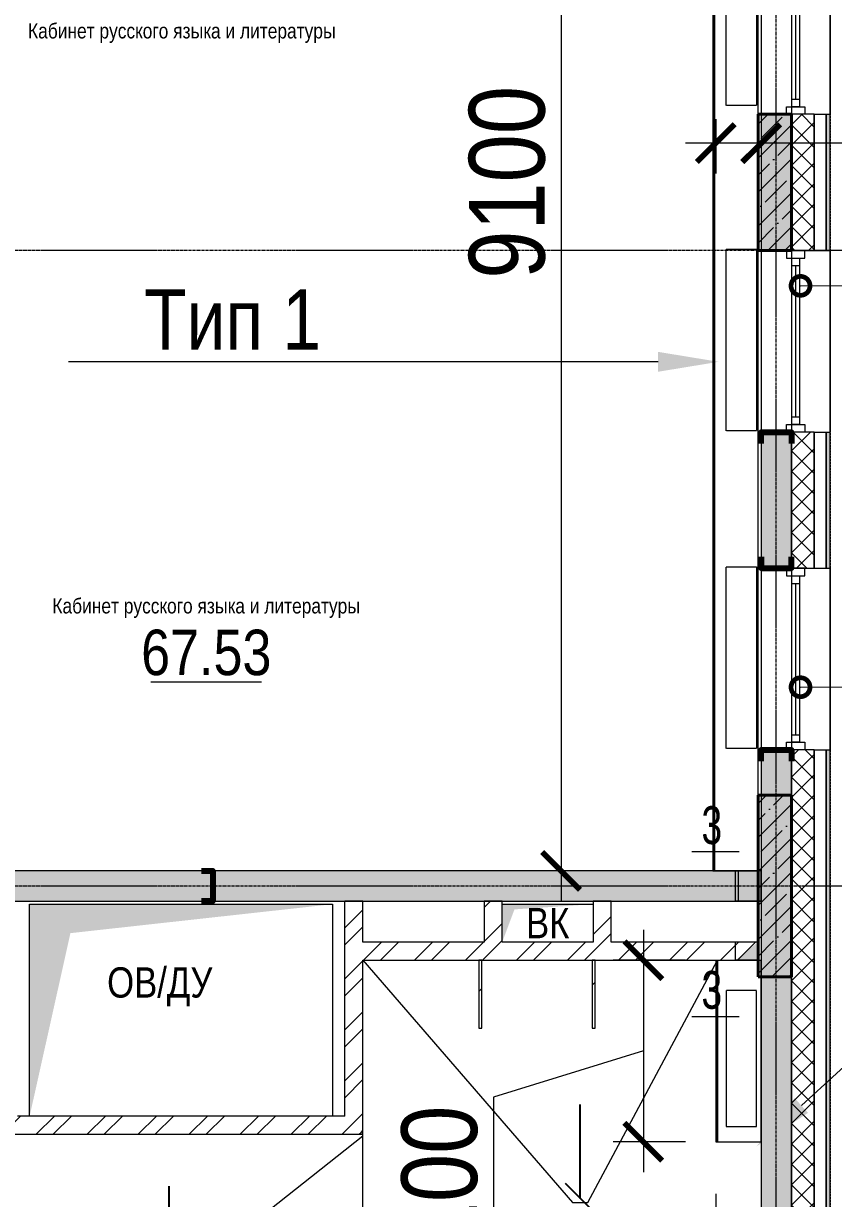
# Model space of a CAD drawing. Header units: millimetres. Extents: x -231292 to 573618, y -153144 to 564035.
# Drawn here: x 160058 to 165406, y 414537 to 422302 of the extents above; entities that cross this region are included whole.
import ezdxf
from ezdxf import colors
from ezdxf.entities.mleader import LeaderData, LeaderLine
from ezdxf.enums import TextEntityAlignment as Align
from ezdxf.math import Vec2, Vec3

# ---------------------------------------------------------------- set-up
doc = ezdxf.new("R2010")
doc.units = ezdxf.units.MM
for name, pattern in [('CENTER2', [28.575, 19.05, -3.175, 3.175, -3.175]), ('DASHED', [19.05, 12.7, -6.35]), ('HIDDEN2', [4.7625, 3.175, -1.5875])]:
    doc.linetypes.add(name, pattern=pattern)
doc.layers.get('0').update_dxf_attribs({"color": 250})
doc.layers.get('Defpoints').update_dxf_attribs({"color": 250})
for name, color, linetype, lineweight in [('A-AREA', 250, 'Continuous', 15), ('A-Wall_Материал_Газоблок_Контур', 250, 'Continuous', 0), ('АР_Area', 250, 'Continuous', 5), ('АР_Колонны', 250, 'Continuous', 35), ('АР_Окна', 250, 'Continuous', 5), ('АР_Отв. марка', 250, 'Continuous', 9), ('АР_Отопительные приборы', 250, 'HIDDEN2', 0), ('АР_площадь пом', 250, 'Continuous', 5), ('АР_Размеры обшивки', 250, 'Continuous', 5), ('АР_Стены ГКЛ', 250, 'Continuous', 15), ('АР_Стены ЖБ', 250, 'Continuous', 35), ('АР_Стены кирпич', 250, 'Continuous', 20), ('АР_Стены ПЕНОблок', 250, 'Continuous', 20), ('АР_Тонкая', 250, 'Continuous', 5), ('АР_Утеплитель', 250, 'Continuous', 0), ('АР_Штриховка', 250, 'Continuous', 0), ('ВК_Шахты', 5, 'Continuous', 9), ('Зашивка радиаторов тип 1 (фанера и МДФ)', 250, 'Continuous', 0), ('Зашивка радиаторов тип 9 (до потолка_ облиц плитка)', 250, 'Continuous', 0), ('КМ_Фахверки', 250, 'Continuous', 80), ('Марка окна', 250, 'Continuous', 0), ('ОВ_Отопление', 250, 'Continuous', 0), ('ОВ_Шахты', 250, 'Continuous', 5), ('Размеры зашивки ГКЛ', 250, 'Continuous', 0), ('РД_Оси_100', 250, 'Continuous', 0), ('РД_Разуклонка к трапам', 124, 'Continuous', 0)]:
    doc.layers.add(name, color=color, linetype=linetype, lineweight=lineweight)
doc.layers.add('АР_Делит', color=250, linetype='Continuous', lineweight=0, plot=False)
doc.styles.add('Arial0', font='arial.ttf')
doc.styles.add('style1', font='ARIALN.TTF')
doc.dimstyles.new('Dim200_ареал', dxfattribs={"dimscale": 100, "dimtxt": 5, "dimasz": 2.5, "dimexe": 2, "dimexo": 2, "dimgap": 1, "dimtad": 1, "dimzin": 12, "dimdsep": 46, "dimtxsty": 'style1', "dimblk": 'ARCHTICK', "dimcen": 3, "dimdle": 2, "dimclrd": 256, "dimclre": 256, "dimaunit": 1, "dimadec": 0, "dimazin": 3, "dimtfac": 1, "dimtmove": 1, "dimatfit": 3, "dimldrblk": 'OPEN30', "dimfxl": 5, "dimfxlon": 1, "dimtolj": 1, "dimtzin": 0, "dimlwd": 9, "dimlwe": 9, "dimarcsym": 0})
doc.dimstyles.new('scale_100', dxfattribs={"dimtxt": 200, "dimasz": 125, "dimexe": 60, "dimexo": 100, "dimgap": 30, "dimtad": 1, "dimdec": 0, "dimdsep": 46, "dimtxsty": 'style1', "dimblk": 'OBLIQUE', "dimcen": 150, "dimdle": 60, "dimclrd": 256, "dimclre": 256, "dimclrt": 256, "dimadec": 0, "dimazin": 0, "dimtfac": 1, "dimtdec": 0, "dimtmove": 1, "dimatfit": 3, "dimldrblk": 'OBLIQUE', "dimfxl": 1, "dimtolj": 1, "dimtzin": 0, "dimarcsym": 0})
pattern_1 = [(45, (50428.77, 366201.75), (-112.2532, 112.2532), []), (45, (50541.02, 366201.75), (-112.2532, 112.2532), [198.4375, -39.6875, 0, -39.6875])]
pattern_2 = [(45, (50428.77, 366201.75), (-168.3798, 168.3798), []), (45, (50541.02, 366201.75), (-168.3798, 168.3798), [])]

# ---------------------------------------------------------------- blocks, each defined once
blk = doc.blocks.new('otv')
at = {"linetype": 'Continuous'}
blk.add_lwpolyline([(0, -1), (0, 0), (1, 0), (1, -1)], close=True, dxfattribs=at)
blk.add_solid([(0, -1), (0, 0), (0.1346, -0.1366), (1, 0)], dxfattribs=at)
blk = doc.blocks.new('_DotSmall')
at = {"color": 0, "linetype": 'ByBlock', "const_width": 0.5}
blk.add_lwpolyline([(-0.0625, 0, 1), (0.0625, 0, 1)], format="xyb", close=True, dxfattribs=at)
blk = doc.blocks.new('Ф_пеноблок 200')
at = {"layer": 'КМ_Фахверки'}
blk.add_lwpolyline([(0, -75), (0, 0), (200, 0), (200, -75)], dxfattribs=at)
blk = doc.blocks.new('СОШ_2200_АР_ОСИ_М100_28.05.24')
at = {"layer": 'АР_Делит', "color": 5, "linetype": 'DASHED'}
blk.add_lwpolyline([(114955, 135155), (114955, -355), (93595.036, -355), (93595.036, 13855), (94145, 13855), (94145, 68320), (66055, 68320), (66055, 13857.73), (83455, 13857.73), (83455, -355), (45245, -355), (45245, 13145), (44695, 13145), (44695, 26755), (45245, 26755), (45245, 68320), (20455, 68320), (20455, 26755), (27955, 26755), (27955, 13145), (-355, 13145), (-355, 100855), (37145, 100855), (37145, 129155)], dxfattribs=at)
at = {"layer": 'РД_Оси_100', "linetype": 'CENTER2'}
for p, q in [((114600, -6155), (114600, 139938.679)), ((119910, 54600), (94200, 54600)), ((119910, 50400), (94200, 50400))]:
    blk.add_line(p, q, dxfattribs=at)
blk = doc.blocks.new('_Oblique')
at = {"color": 0, "linetype": 'ByBlock', "lineweight": -2}
blk.add_line((-0.5, -0.5), (0.5, 0.5), dxfattribs=at)
blk = doc.blocks.new('Bottom_L_1600')
at = {"layer": 'АР_Отопительные приборы'}
blk.add_lwpolyline([(800, -100), (-800, -100), (-800, 100), (800, 100)], close=True, dxfattribs=at)
blk = doc.blocks.new('Bottom_L_1200')
at = {"layer": 'АР_Отопительные приборы'}
blk.add_lwpolyline([(600, -100), (-600, -100), (-600, 100), (600, 100)], close=True, dxfattribs=at)
blk = doc.blocks.new('Side_DPR_900')
at = {"layer": 'АР_Отопительные приборы'}
blk.add_lwpolyline([(-450, -100), (450, -100), (450, 100), (-450, 100)], close=True, dxfattribs=at)
blk = doc.blocks.new('_ArchTick')
at = {"color": 0, "linetype": 'ByBlock', "const_width": 0.15}
blk.add_lwpolyline([(-0.5, -0.5), (0.5, 0.5)], dxfattribs=at)
blk = doc.blocks.new('*D846')
at = {"layer": 'Defpoints', "color": 0, "transparency": 16777216}
for p in [(163976.8, 425801.8), (163607.8, 416701.8), (163989.3, 416701.8)]:
    blk.add_point(p, dxfattribs=at)
at = {"layer": 'АР_Размеры обшивки', "lineweight": 9, "transparency": 16777216}
for p, q in [((163607.8, 426001.8), (163607.8, 416501.8)), ((163776.8, 425801.8), (163407.8, 425801.8)), ((163789.3, 416701.8), (163407.8, 416701.8))]:
    blk.add_line(p, q, dxfattribs=at)
at = {"layer": 'АР_Размеры обшивки', "lineweight": 9, "transparency": 16777216, "xscale": 250, "yscale": 250, "zscale": 250}
for p, rotation in [((163607.8, 425801.8), 90), ((163607.8, 416701.8), 270)]:
    blk.add_blockref('_ArchTick', p, dxfattribs=dict(at, rotation=rotation))
at = {"layer": 'АР_Размеры обшивки', "color": 0, "transparency": 16777216, "insert": (163252.5, 421251.8), "char_height": 500, "attachment_point": 5, "rotation": 90, "style": 'style1'}
blk.add_mtext('\\A1;9100', dxfattribs=at)
blk = doc.blocks.new('_Open30')
at = {"color": 0, "linetype": 'ByBlock', "lineweight": -2}
for p, q in [((-1, 0.268), (0, 0)), ((0, 0), (-1, -0.268)), ((0, 0), (-1, 0))]:
    blk.add_line(p, q, dxfattribs=at)
blk = doc.blocks.new('*D776')
at = {"layer": 'Defpoints', "color": 0, "transparency": 16777216}
for p in [(164628.8, 416111.8), (164150.9, 414911.8), (164628.8, 414911.8)]:
    blk.add_point(p, dxfattribs=at)
at = {"layer": 'АР_Размеры обшивки', "lineweight": 9, "transparency": 16777216}
for p, q in [((164150.9, 416311.8), (164150.9, 414711.8)), ((164428.8, 416111.8), (163950.9, 416111.8)), ((164150.9, 415511.8), (163161.8, 415205.7)), ((163161.8, 415205.7), (163161.8, 413821.2)), ((164428.8, 414911.8), (163950.9, 414911.8))]:
    blk.add_line(p, q, dxfattribs=at)
at = {"layer": 'АР_Размеры обшивки', "lineweight": 9, "transparency": 16777216, "xscale": 250, "yscale": 250, "zscale": 250}
for p, rotation in [((164150.9, 416111.8), 90), ((164150.9, 414911.8), 270)]:
    blk.add_blockref('_ArchTick', p, dxfattribs=dict(at, rotation=rotation))
at = {"layer": 'АР_Размеры обшивки', "color": 0, "transparency": 16777216, "insert": (162806.5, 414513.4), "char_height": 500, "attachment_point": 5, "rotation": 90, "style": 'style1'}
blk.add_mtext('\\A1;1200', dxfattribs=at)
blk = doc.blocks.new('*D777')
at = {"layer": 'Defpoints', "color": 0, "transparency": 16777216}
for p in [(164628.8, 414911.8), (164928.8, 414911.8), (164628.8, 414066.7)]:
    blk.add_point(p, dxfattribs=at)
at = {"layer": 'АР_Размеры обшивки', "lineweight": 9, "transparency": 16777216}
for p, q in [((164628.8, 414566.7), (164628.8, 413866.7)), ((164928.8, 414566.7), (164928.8, 413866.7)), ((165128.8, 414066.7), (164428.8, 414066.7)), ((167165.8, 414066.7), (164928.8, 414066.7))]:
    blk.add_line(p, q, dxfattribs=at)
at = {"layer": 'АР_Размеры обшивки', "lineweight": 9, "transparency": 16777216, "xscale": 250, "yscale": 250, "zscale": 250, "rotation": 180}
blk.add_blockref('_ArchTick', (164628.8, 414066.7), dxfattribs=at)
at = {"layer": 'АР_Размеры обшивки', "lineweight": 9, "transparency": 16777216, "xscale": 250, "yscale": 250, "zscale": 250}
blk.add_blockref('_ArchTick', (164928.8, 414066.7), dxfattribs=at)
at = {"layer": 'АР_Размеры обшивки', "color": 0, "transparency": 16777216, "insert": (166613.8, 414422), "char_height": 500, "attachment_point": 5, "style": 'style1'}
blk.add_mtext('\\A1;300', dxfattribs=at)
blk = doc.blocks.new('*D792')
at = {"layer": 'Defpoints', "color": 0, "transparency": 16777216}
for p in [(164628.8, 421868.8), (164928.8, 421868.8), (164628.8, 421510.8)]:
    blk.add_point(p, dxfattribs=at)
at = {"layer": 'АР_Размеры обшивки', "lineweight": 9, "transparency": 16777216}
for p, q in [((164628.8, 421668.8), (164628.8, 421310.8)), ((164928.8, 421668.8), (164928.8, 421310.8)), ((165128.8, 421510.8), (164428.8, 421510.8)), ((167055.8, 421510.8), (164928.8, 421510.8))]:
    blk.add_line(p, q, dxfattribs=at)
at = {"layer": 'АР_Размеры обшивки', "lineweight": 9, "transparency": 16777216, "xscale": 250, "yscale": 250, "zscale": 250, "rotation": 180}
blk.add_blockref('_ArchTick', (164628.8, 421510.8), dxfattribs=at)
at = {"layer": 'АР_Размеры обшивки', "lineweight": 9, "transparency": 16777216, "xscale": 250, "yscale": 250, "zscale": 250}
blk.add_blockref('_ArchTick', (164928.8, 421510.8), dxfattribs=at)
at = {"layer": 'АР_Размеры обшивки', "color": 0, "transparency": 16777216, "insert": (166503.8, 421866), "char_height": 500, "attachment_point": 5, "style": 'style1'}
blk.add_mtext('\\A1;300', dxfattribs=at)
blk = doc.blocks.new('MOK-МаркаПом_овал_ареал')
for p, q in [((-2.75, 3), (2.75, 3)), ((-2.75, -3), (2.75, -3))]:
    blk.add_line(p, q)
for centre, radius, start, end in [((-2.75, 0), 3, 90, 270), ((2.75, 0), 3, 270, 90), ((-3.75, 0), 3.5, 0, 0.00095)]:
    blk.add_arc(centre, radius, start, end)
at = {"color": 0, "style": 'style1'}
blk.add_attdef('АР-ПОМЕЩЕНИЕ:НОМЕР', text='', height=3.5, dxfattribs=at).set_placement((0, 0), align=Align.MIDDLE)
at = {"layer": 'Defpoints', "color": 2, "style": 'style1'}
blk.add_attdef('АР-ПОМЕЩЕНИЕ:НАИМЕНОВАНИЕ', text='', height=1, dxfattribs=at).set_placement((-0.094, -4.814), align=Align.MIDDLE)
blk = doc.blocks.new('MOK-МаркаПомещения1')
at = {"layer": 'A-AREA', "color": 0}
blk.add_line((-3.651, -1.944), (3.649, -1.944), dxfattribs=at)
at = {"layer": 'A-AREA', "color": 0, "style": 'style1'}
blk.add_attdef('АР-ПОМЕЩЕНИЕ:ПЛОЩАДЬ', text='', height=3, dxfattribs=at).set_placement((0, 0), align=Align.MIDDLE)
at = {"layer": 'Defpoints', "style": 'style1', "flags": 8}
blk.add_attdef('АР-ПОМЕЩЕНИЕ:НАИМЕНОВАНИЕ', text='', height=1, dxfattribs=at).set_placement((0, 2.956), align=Align.MIDDLE)
blk = doc.blocks.new('MOK-МаркаПроема инж.')
blk.add_line((-1.328, -1.754), (1.802, -1.754))
at = {"color": 0, "style": 'Arial0', "width": 0.7}
blk.add_attdef('АР-ПРОЕМ:Коробка', text='', height=2.5, dxfattribs=at).set_placement((0, 0), align=Align.MIDDLE)

msp = doc.modelspace()

# ---------------------------------------------------------------- hatches: boundary and pattern name
at = {"layer": 'АР_Штриховка', "linetype": 'Continuous', "lineweight": 5}
h = msp.add_hatch(dxfattribs=at)
h.set_pattern_fill('ANSI35', color=256, scale=25, style=0)
h.set_pattern_definition(pattern_1)
h.paths.add_polyline_path([(165128.768, 417201.753), (164908.768, 417201.753), (164908.768, 416001.753), (165128.768, 416001.753)], flags=0)
at = {"layer": 'АР_Штриховка', "linetype": 'Continuous', "lineweight": 0}
h = msp.add_hatch(dxfattribs=at)
h.set_pattern_fill('AR-CONC', color=256, angle=-315, style=0)
h.set_pattern_definition([(95, (50428.77, 366201.75), (140.09465, 117.55338), [19.05, -209.55]), (40, (50428.77, 366201.75), (-160.01845, 110.17673), [15.24, -167.64058]), (145.45144, (50440.44, 366211.55), (-19.9238, 227.7301), [16.19, -178.09024]), (91.1842, (50392.85, 366237.67), (221.41024, 161.9534), [28.575, -314.325]), (141.63556, (50411.3, 366251.17), (-7.0866, 342.82676), [24.285, -267.1356]), (36.18415, (50392.85, 366237.67), (-7.0866, 342.82676), [22.85997, -251.45973]), (66, (50419.79, 366246.65), (179.51998, 34.89515), [19.05, -209.55]), (11, (50419.79, 366246.65), (-86.53993, 173.9412), [15.24, -167.64]), (116.45145, (50434.75, 366249.56), (92.98005, 208.83634), [16.19, -178.08994]), (82.5, (50428.77, 366201.75), (-57.60547, 61.973414), [0, -165.608, 0, -170.18, 0, -168.275]), (52.5, (50428.77, 366201.75), (-23.58973, 118.087), [0, -97.028, 0, -161.798, 0, -64.135]), (12.5, (50388.716, 366161.7), (99.927863, 91.826196), [0, -63.5, 0, -198.12, 0, -262.89]), (2.5, (50370.76, 366143.74), (86.7639, 122.72239), [0, -82.55, 0, -131.572, 0, -186.69])])
h.paths.add_polyline_path([(157338.768, 416701.753), (157338.768, 416501.753), (164928.768, 416501.753), (164928.768, 416701.753)], flags=0)
h = msp.add_hatch(dxfattribs=at)
h.set_pattern_fill('ANSI32', color=256, scale=25, style=0)
h.set_pattern_definition([(45, (50428.77, 366201.75), (-168.3798, 168.3798), []), (45, (50541.02, 366201.75), (-168.3798, 168.3798), [])])
h.paths.add_polyline_path([(162178.768, 415081.752), (162298.768, 414961.752), (162298.768, 416111.753), (162268.768, 416191.753), (162178.768, 416231.753)], flags=0)
h.paths.add_polyline_path([(162178.768, 416231.753), (162268.768, 416191.753), (162298.768, 416231.753), (162298.768, 416501.753), (162178.768, 416501.753)], flags=0)
h = msp.add_hatch(dxfattribs=at)
h.set_pattern_fill('ANSI32', color=256, scale=25, style=0)
h.set_pattern_definition(pattern_2)
h.paths.add_polyline_path([(163099.133, 416231.753), (163179.133, 416201.753), (163219.133, 416231.753), (163219.133, 416501.753), (163099.133, 416501.753)], flags=0)
h = msp.add_hatch(dxfattribs=at)
h.set_pattern_fill('ANSI32', color=256, scale=25, style=0)
h.set_pattern_definition(pattern_2)
h.paths.add_polyline_path([(163819.133, 416231.753), (163899.133, 416201.753), (163939.133, 416231.753), (163939.133, 416501.753), (163819.133, 416501.753)], flags=0)
h = msp.add_hatch(dxfattribs=at)
h.set_pattern_fill('ANSI32', color=256, scale=25, style=0)
h.set_pattern_definition([(45, (50428.77, 366201.75), (-168.3798, 168.3798), []), (45, (50541.02, 366201.75), (-168.3798, 168.3798), [])])
h.paths.add_polyline_path([(163219.133, 416111.753), (163179.133, 416201.753), (163099.133, 416231.753), (162298.768, 416231.753), (162268.768, 416191.753), (162298.768, 416111.753)], flags=0)
h.paths.add_polyline_path([(164908.768, 416111.753), (164908.768, 416231.753), (163939.133, 416231.753), (163899.133, 416201.753), (163939.133, 416111.753)], flags=0)
h.paths.add_polyline_path([(163939.133, 416111.753), (163899.133, 416201.753), (163819.133, 416231.753), (163219.133, 416231.753), (163179.133, 416201.753), (163219.133, 416111.753)], flags=0)
h = msp.add_hatch(dxfattribs=at)
h.set_pattern_fill('_U', color=256, scale=250, angle=-315, style=0, pattern_type=0)
h.set_pattern_definition([(45, (50428.77, 366201.75), (-176.7767, 176.7767), [])])
h.paths.add_polyline_path([(163083.768, 416111.753), (163063.768, 416111.753), (163063.768, 415661.753), (163083.768, 415661.753)], flags=0)
h = msp.add_hatch(dxfattribs=at)
h.set_pattern_fill('_U', color=256, scale=250, angle=45, style=0, pattern_type=0)
h.set_pattern_definition([(45, (50428.77, 366201.75), (-176.7767, 176.7767), [])])
h.paths.add_polyline_path([(163813.768, 415661.753), (163833.768, 415661.753), (163833.768, 416111.753), (163813.768, 416111.753)], flags=0)
h = msp.add_hatch(dxfattribs=at)
h.set_pattern_fill('ANSI32', color=256, scale=25, style=0)
h.set_pattern_definition([(45, (50428.77, 366201.75), (-168.3798, 168.3798), []), (45, (50541.02, 366201.75), (-168.3798, 168.3798), [])])
h.paths.add_polyline_path([(159648.768, 415081.752), (159528.768, 414961.752), (159898.768, 414961.752), (159938.768, 415051.752), (159898.768, 415081.752)], flags=0)
h.paths.add_polyline_path([(160018.768, 415081.752), (159938.768, 415051.752), (159898.768, 414961.752), (162298.768, 414961.752), (162178.768, 415081.752)], flags=0)
at = {"layer": 'ОВ_Отопление', "linetype": 'Continuous', "lineweight": 5}
for points in [[(164908.768, 416501.753), (164908.768, 416701.753), (164833.768, 416601.753)], [(164928.768, 416501.753), (164928.768, 416701.753), (164853.768, 416601.753)], [(164758.768, 416501.753), (164908.768, 416501.753), (164833.768, 416601.753)], [(164778.768, 416501.753), (164928.768, 416501.753), (164853.768, 416601.753)], [(164908.768, 416111.753), (164908.768, 416231.753), (164833.768, 416171.753)], [(164908.768, 416111.753), (164908.768, 416231.753), (164833.768, 416171.753)], [(164758.768, 416111.753), (164908.768, 416111.753), (164833.768, 416171.753)], [(164758.768, 416111.753), (164908.768, 416111.753), (164833.768, 416171.753)]]:
    msp.add_hatch(color=256, dxfattribs=at).paths.add_polyline_path(points, flags=0)

# ---------------------------------------------------------------- linework, layer by layer
at = {"layer": 'A-Wall_Материал_Газоблок_Контур', "linetype": 'Continuous', "lineweight": 0}
for p, q in [((164928.768, 425001.753), (164928.768, 421701.753)), ((165383.768, 421701.753), (165383.768, 425001.753)), ((164928.768, 420801.753), (164928.768, 419601.753)), ((164928.768, 418701.753), (164928.768, 417501.753))]:
    msp.add_line(p, q, dxfattribs=at)
at = {"layer": 'АР_Колонны', "linetype": 'HIDDEN2', "lineweight": 25}
for p, q in [((164908.768, 421701.753), (165128.768, 421701.753)), ((164908.768, 420801.753), (164908.768, 421701.753)), ((164908.768, 417201.753), (165128.768, 417201.753)), ((164908.768, 416001.753), (164908.768, 417201.753)), ((165128.768, 417201.753), (165128.768, 416001.753)), ((165128.768, 416001.753), (164908.768, 416001.753))]:
    msp.add_line(p, q, dxfattribs=at)
at = {"layer": 'АР_Колонны', "linetype": 'Continuous', "lineweight": 35}
for p, q in [((164908.768, 421701.753), (164908.768, 420801.753)), ((165128.768, 421701.753), (164908.768, 421701.753)), ((164908.768, 417201.753), (164908.768, 416001.753)), ((165128.768, 417201.753), (164908.768, 417201.753)), ((165128.768, 416001.753), (165128.768, 417201.753)), ((164908.768, 416001.753), (165128.768, 416001.753))]:
    msp.add_line(p, q, dxfattribs=at)
at = {"layer": 'АР_Окна', "linetype": 'Continuous', "lineweight": 5}
for p, q in [((164928.768, 425001.753), (164928.768, 421701.753)), ((165383.768, 425001.753), (165383.768, 421701.753)), ((165156.268, 424901.753), (165156.268, 421801.753)), ((165131.268, 421801.753), (165181.268, 421801.753)), ((164928.768, 420801.753), (164928.768, 419601.753)), ((165131.268, 419701.753), (165181.268, 419701.753)), ((164928.768, 418701.753), (164928.768, 417501.753)), ((165131.268, 418601.753), (165181.268, 418601.753))]:
    msp.add_line(p, q, dxfattribs=at)
for points in [[(165131.268, 424951.753), (165181.268, 424951.753), (165181.268, 421751.753), (165131.268, 421751.753)], [(165216.268, 421751.753), (165216.268, 421701.753), (165096.268, 421701.753), (165096.268, 421751.753)], [(165216.268, 419651.753), (165216.268, 419601.753), (165096.268, 419601.753), (165096.268, 419651.753)], [(165216.268, 418651.753), (165216.268, 418701.753), (165096.268, 418701.753), (165096.268, 418651.753)]]:
    msp.add_lwpolyline(points, close=True, dxfattribs=at)
at = {"layer": 'АР_Стены ГКЛ', "linetype": 'Continuous', "lineweight": 15}
for p, q in [((163083.768, 416111.753), (163063.768, 416111.753)), ((163063.768, 416111.753), (163063.768, 415661.753)), ((163083.768, 415661.753), (163083.768, 416111.753)), ((163833.768, 416111.753), (163813.768, 416111.753)), ((163813.768, 416111.753), (163813.768, 415661.753)), ((163833.768, 415661.753), (163833.768, 416111.753)), ((163063.768, 415661.753), (163083.768, 415661.753)), ((163813.768, 415661.753), (163833.768, 415661.753))]:
    msp.add_line(p, q, dxfattribs=at)
at = {"layer": 'АР_Стены ЖБ', "linetype": 'Continuous', "lineweight": 40}
for p, q in [((165128.768, 421701.753), (164908.768, 421701.753)), ((164908.768, 421701.753), (164908.768, 420801.753)), ((165128.768, 417201.753), (164908.768, 417201.753)), ((164908.768, 417201.753), (164908.768, 416001.753)), ((165128.768, 416001.753), (165128.768, 417201.753)), ((164908.768, 416001.753), (165128.768, 416001.753))]:
    msp.add_line(p, q, dxfattribs=at)
at = {"layer": 'АР_Стены кирпич', "linetype": 'Continuous', "lineweight": 20}
for p, q in [((162298.768, 416501.753), (162178.768, 416501.753)), ((162178.768, 415081.752), (162178.768, 416501.753)), ((162298.768, 416231.753), (162298.768, 416501.753)), ((163219.133, 416501.753), (163099.133, 416501.753)), ((163099.133, 416501.753), (163099.133, 416231.753)), ((163219.133, 416231.753), (163219.133, 416501.753)), ((163939.133, 416501.753), (163819.133, 416501.753)), ((163819.133, 416501.753), (163819.133, 416231.753)), ((163939.133, 416231.753), (163939.133, 416501.753)), ((163099.133, 416231.753), (162298.768, 416231.753)), ((163819.133, 416231.753), (163219.133, 416231.753)), ((164908.768, 416231.753), (163939.133, 416231.753)), ((164908.768, 416111.753), (164908.768, 416231.753)), ((162298.768, 416111.753), (164908.768, 416111.753)), ((162298.768, 414961.752), (162298.768, 416111.753)), ((162178.768, 415081.752), (160018.768, 415081.752)), ((159528.768, 414961.752), (162298.768, 414961.752))]:
    msp.add_line(p, q, dxfattribs=at)
at = {"layer": 'АР_Стены ПЕНОблок', "linetype": 'Continuous', "lineweight": 20}
for p, q in [((165128.768, 421701.753), (164928.768, 421701.753)), ((164928.768, 421701.753), (164928.768, 420801.753)), ((165128.768, 419601.753), (164928.768, 419601.753)), ((164928.768, 419601.753), (164928.768, 418701.753)), ((165128.768, 418701.753), (165128.768, 419601.753)), ((164928.768, 418701.753), (165128.768, 418701.753)), ((164928.768, 417501.753), (164928.768, 407701.753)), ((164928.768, 416701.753), (157338.768, 416701.753)), ((164928.768, 416501.753), (164928.768, 416701.753)), ((157338.768, 416501.753), (164928.768, 416501.753))]:
    msp.add_line(p, q, dxfattribs=at)
at = {"layer": 'АР_Тонкая', "linetype": 'Continuous', "lineweight": 5}
for p, q in [((165278.768, 421701.753), (165383.768, 421701.753)), ((165278.768, 419601.753), (165383.768, 419601.753)), ((165278.768, 419601.753), (165278.768, 418701.753)), ((165358.768, 418701.753), (165358.768, 419601.753)), ((165358.768, 419601.753), (165358.768, 418701.753)), ((165383.768, 418701.753), (165383.768, 419601.753)), ((165278.768, 418701.753), (165383.768, 418701.753))]:
    msp.add_line(p, q, dxfattribs=at)
at = {"layer": 'АР_Утеплитель', "linetype": 'Continuous', "lineweight": 0}
for p, q in [((165278.768, 421701.753), (165128.768, 421701.753)), ((165278.768, 419601.753), (165128.768, 419601.753)), ((165128.768, 419601.753), (165128.768, 418701.753)), ((165278.768, 418701.753), (165278.768, 419601.753)), ((165128.768, 418701.753), (165278.768, 418701.753))]:
    msp.add_line(p, q, dxfattribs=at)
at = {"layer": 'Зашивка радиаторов тип 1 (фанера и МДФ)', "linetype": 'Continuous', "lineweight": 0}
for p, q in [((164608.769, 425801.753), (164608.768, 416701.753)), ((164621.269, 425801.753), (164621.268, 416701.753)), ((164621.268, 416701.753), (164621.269, 425801.753)), ((164908.768, 416701.753), (164908.769, 425801.753)), ((164608.768, 416701.753), (164621.268, 416701.753)), ((164621.268, 416701.753), (164908.768, 416701.753))]:
    msp.add_line(p, q, dxfattribs=at)
at = {"layer": 'Зашивка радиаторов тип 9 (до потолка_ облиц плитка)', "linetype": 'Continuous', "lineweight": 0}
for p, q in [((164628.768, 416111.753), (164928.768, 416111.753)), ((164628.768, 416111.753), (164628.768, 414911.753)), ((164641.268, 416111.753), (164641.268, 414911.753)), ((164641.268, 414911.753), (164641.268, 416111.753)), ((164928.768, 414911.753), (164928.768, 416111.753)), ((164628.768, 414911.753), (164928.768, 414911.753))]:
    msp.add_line(p, q, dxfattribs=at)
at = {"layer": 'ОВ_Отопление', "linetype": 'Continuous', "lineweight": 9}
for p, q in [((164908.768, 416701.753), (164758.768, 416701.753)), ((164758.768, 416501.753), (164758.768, 416701.753)), ((164928.768, 416701.753), (164778.768, 416701.753)), ((164778.768, 416501.753), (164778.768, 416701.753)), ((164908.768, 416501.753), (164908.768, 416701.753)), ((164928.768, 416501.753), (164928.768, 416701.753)), ((164908.768, 416501.753), (164758.768, 416501.753)), ((164928.768, 416501.753), (164778.768, 416501.753)), ((164908.768, 416231.753), (164758.768, 416231.753)), ((164758.768, 416111.753), (164758.768, 416231.753)), ((164908.768, 416231.753), (164758.768, 416231.753)), ((164758.768, 416111.753), (164758.768, 416231.753)), ((164908.768, 416111.753), (164908.768, 416231.753)), ((164908.768, 416111.753), (164908.768, 416231.753)), ((164908.768, 416111.753), (164758.768, 416111.753)), ((164908.768, 416111.753), (164758.768, 416111.753))]:
    msp.add_line(p, q, dxfattribs=at)
at = {"layer": 'РД_Разуклонка к трапам', "ltscale": 2}
for points in [[(162298.768, 416111.753), (163683.768, 414510.88), (163783.768, 414510.88), (164641.268, 416111.753)], [(162298.768, 413843.75), (162298.768, 414961.752)], [(157338.768, 414951.753), (160971.51, 413976.753), (161071.51, 413976.753), (162298.768, 414951.753)]]:
    msp.add_lwpolyline(points, dxfattribs=at)

# ---------------------------------------------------------------- block references
at = {"layer": 'АР_Area', "linetype": 'Continuous', "lineweight": 5, "xscale": 100, "yscale": 100, "zscale": 100}
msp.add_blockref('MOK-МаркаПом_овал_ареал', (161113.723, 422722.654), dxfattribs=at).add_auto_attribs({'АР-ПОМЕЩЕНИЕ:НОМЕР': '4.049', 'АР-ПОМЕЩЕНИЕ:НАИМЕНОВАНИЕ': 'Кабинет русского языка и литературы'})
at = {"layer": 'АР_Отв. марка', "linetype": 'Continuous', "lineweight": 9, "xscale": 100, "yscale": 100, "zscale": 100}
for p in [(164602.885, 417004.493), (164602.885, 415915.878)]:
    msp.add_blockref('MOK-МаркаПроема инж.', p, dxfattribs=at).add_auto_attribs({'АР-ПРОЕМ:Коробка': '3'})
at = {"layer": 'АР_Отопительные приборы'}
for name, p, rotation in [('Bottom_L_1600', (164798.768, 422560.373), 89.99999999999999), ('Bottom_L_1200', (164798.768, 420210.373), 89.99999999999999), ('Bottom_L_1200', (164798.768, 418110.373), 89.99999999999999), ('Side_DPR_900', (164798.768, 415461.753), 90)]:
    msp.add_blockref(name, p, dxfattribs=dict(at, rotation=rotation))
at = {"layer": 'АР_площадь пом', "linetype": 'Continuous', "lineweight": 5}
ref = msp.add_blockref('MOK-МаркаПомещения1', (161264.997, 418145.838), dxfattribs=dict(at, xscale=100, yscale=100, zscale=100))
ref.add_attrib('АР-ПОМЕЩЕНИЕ:НАИМЕНОВАНИЕ', 'Кабинет русского языка и литературы', dxfattribs={"layer": 'Defpoints', "height": 100, "style": 'style1'}).set_placement((161264.997, 418441.4), align=Align.MIDDLE)
ref.add_attrib('АР-ПОМЕЩЕНИЕ:ПЛОЩАДЬ', '67.53', dxfattribs={"layer": 'A-AREA', "color": 0, "height": 300, "style": 'style1'}).set_placement((161264.997, 418145.838), align=Align.MIDDLE)
at = {"layer": 'ВК_Шахты', "xscale": 600, "yscale": 250}
msp.add_blockref('otv', (163219.133, 416481.753), dxfattribs=at)
at = {"layer": 'КМ_Фахверки'}
msp.add_blockref('Ф_пеноблок 200', (164928.768, 419601.753), dxfattribs=at)
at = {"layer": 'КМ_Фахверки', "xscale": -1, "rotation": 180}
msp.add_blockref('Ф_пеноблок 200', (164928.768, 418701.753), dxfattribs=at)
at = {"layer": 'КМ_Фахверки', "rotation": 270}
msp.add_blockref('Ф_пеноблок 200', (161308.768, 416701.753), dxfattribs=at)
at = {"layer": 'ОВ_Шахты', "xscale": 2000, "yscale": 1400}
msp.add_blockref('otv', (160098.768, 416481.753), dxfattribs=at)

# ---------------------------------------------------------------- texts
at = {"layer": 'ВК_Шахты', "insert": (163519.133, 416356.753), "char_height": 200, "width": 600, "attachment_point": 5, "style": 'style1'}
msp.add_mtext('ВК', dxfattribs=at)
at = {"layer": 'ОВ_Шахты', "insert": (160957.768, 415935.753), "char_height": 200, "width": 3740.42675, "attachment_point": 5, "style": 'style1'}
msp.add_mtext('ОВ/ДУ', dxfattribs=at)

# ---------------------------------------------------------------- dimensions: what is measured, and where the dimension line sits
at = {"layer": 'АР_Размеры обшивки'}
dim = msp.add_linear_dim(base=(163607.769, 416701.752), p1=(163976.769, 425801.752), p2=(163989.27, 416701.752), angle=90, dimstyle='Dim200_ареал', override={"dimdec": 0}, dxfattribs=at)
dim.commit()
dim.dimension.update_dxf_attribs({"geometry": '*D846', "text_midpoint": (163252.482, 421251.752)})
for base, p1, p2, picture, middle in [((164628.763, 421510.752), (164928.763, 421868.752), (164628.763, 421868.752), '*D792', (166503.768, 421130.466)), ((164628.768, 414066.7), (164928.768, 414911.752), (164628.768, 414911.752), '*D777', (166613.768, 414321.466))]:
    dim = msp.add_linear_dim(base=base, p1=p1, p2=p2, dimstyle='Dim200_ареал', override={"dimdec": 0}, dxfattribs=at)
    dim.commit()
    dim.dimension.update_dxf_attribs({"geometry": picture, "text_midpoint": middle, "dimtype": 160})
dim = msp.add_linear_dim(base=(164150.919, 414911.752), p1=(164628.768, 416111.752), p2=(164628.768, 414911.752), angle=90, dimstyle='Dim200_ареал', override={"dimdec": 0}, dxfattribs=at)
dim.commit()
dim.dimension.update_dxf_attribs({"geometry": '*D776', "text_midpoint": (163161.768, 415105.7), "dimtype": 160})

# ---------------------------------------------------------------- leaders
at = {"layer": 'Марка окна', "lineweight": 0, "ltscale": 20}
ml = msp.add_multileader_mtext('Standard', dxfattribs=at)
ml.set_content('+16.200\\P+13.500', color=256, style='style1')
ml.set_leader_properties(color=256, linetype='ByLayer', lineweight=-1)
ml.set_arrow_properties(name='DOTSMALL')
ml.build(insert=Vec2(0, 0))
ml.multileader.update_dxf_attribs({"text_left_attachment_type": 6, "text_right_attachment_type": 6, "dogleg_length": 200, "arrow_head_size": 250})
ctx = ml.context
ctx.base_point, ctx.char_height, ctx.arrow_head_size, ctx.landing_gap_size, ctx.plane_origin = Vec3(166848.359, 420570.721), 250, 250, 0, Vec3(167243.336, 419886.194)
ctx.left_attachment, ctx.right_attachment = 6, 6
notes = []
notes.append((ctx, [(1, (1, 1, 0), (165786.755, 420570.721), (1, 0), 1061.605, [(0, [(165188.64, 420568.051)], 0, [])])]))
ctx.mtext.insert, ctx.mtext.line_spacing_factor, ctx.mtext.flow_direction = Vec3(166848.359, 420870.721), 0.96, 5
ctx.mtext.has_bg_fill, ctx.mtext.bg_color, ctx.mtext.bg_scale_factor, ctx.mtext.bg_transparency, ctx.mtext.use_window_bg_color = 1, -1027028792, 1.5, 0, 1
ml = msp.add_multileader_mtext('Standard', dxfattribs=at)
ml.set_content('+16.200\\P+13.500', color=256, style='style1')
ml.set_leader_properties(color=256, linetype='ByLayer', lineweight=-1)
ml.set_arrow_properties(name='DOTSMALL')
ml.build(insert=Vec2(0, 0))
ml.multileader.update_dxf_attribs({"text_left_attachment_type": 6, "text_right_attachment_type": 6, "dogleg_length": 200, "arrow_head_size": 250})
ctx = ml.context
ctx.base_point, ctx.char_height, ctx.arrow_head_size, ctx.landing_gap_size, ctx.plane_origin = Vec3(166848.359, 417918.486), 250, 250, 0, Vec3(167243.336, 417233.959)
ctx.left_attachment, ctx.right_attachment = 6, 6
notes.append((ctx, [(1, (1, 1, 0), (165786.755, 417918.486), (1, 0), 1061.605, [(0, [(165188.64, 417915.816)], 0, [])])]))
ctx.mtext.insert, ctx.mtext.line_spacing_factor, ctx.mtext.flow_direction = Vec3(166848.359, 418218.486), 0.96, 5
ctx.mtext.has_bg_fill, ctx.mtext.bg_color, ctx.mtext.bg_scale_factor, ctx.mtext.bg_transparency, ctx.mtext.use_window_bg_color = 1, -1027028792, 1.5, 0, 1
at = {"layer": 'Размеры зашивки ГКЛ'}
ml = msp.add_multileader_mtext('Standard', dxfattribs=at)
ml.set_content('\\pxsm1;Тип 1 ', color=(0, 0, 138), style='style1')
ml.set_leader_properties(color=256, linetype='ByLayer', lineweight=9)
ml.build(insert=Vec2(0, 0))
ml.multileader.update_dxf_attribs({"has_dogleg": 0, "text_left_attachment_type": 6, "text_right_attachment_type": 6, "text_bottom_attachment_type": 10, "dogleg_length": 25, "arrow_head_size": 400})
ctx = ml.context
ctx.base_point, ctx.char_height, ctx.arrow_head_size, ctx.landing_gap_size, ctx.plane_origin = Vec3(160805.252, 420066.088), 400, 400, 50, Vec3(155219.184, 427036.653)
ctx.left_attachment, ctx.right_attachment, ctx.top_attachment = 6, 6, 10
notes.append((ctx, [(1, (1, 1, 0), (162000.647, 420066.088), (-1, 0), 25, [(1, [(164648.059, 420066.088)], 0, [])])]))
ctx.mtext.insert, ctx.mtext.width, ctx.mtext.defined_height, ctx.mtext.line_spacing_factor, ctx.mtext.flow_direction = Vec3(160855.252, 420546.088), 1668.44707, 600, 0.3, 5
ml = msp.add_multileader_mtext('Standard', dxfattribs=at)
ml.set_content('\\pxsm1;Тип 9  ', color=(0, 0, 138), style='style1')
ml.set_leader_properties(color=256, linetype='ByLayer', lineweight=9)
ml.build(insert=Vec2(0, 0))
ml.multileader.update_dxf_attribs({"has_dogleg": 0, "text_left_attachment_type": 6, "text_right_attachment_type": 6, "text_bottom_attachment_type": 10, "dogleg_length": 25, "arrow_head_size": 400})
ctx = ml.context
ctx.base_point, ctx.char_height, ctx.arrow_head_size, ctx.landing_gap_size, ctx.plane_origin = Vec3(166051.852, 415935.488), 400, 400, 50, Vec3(155023.521, 421852.055)
ctx.left_attachment, ctx.right_attachment, ctx.top_attachment = 6, 6, 10
notes.append((ctx, [(0, (1, 1, 0), (166026.852, 415935.488), (1, 0), 25, [(1, [(164898.768, 414881.49)], 0, [])])]))
ctx.mtext.insert, ctx.mtext.width, ctx.mtext.defined_height, ctx.mtext.line_spacing_factor, ctx.mtext.flow_direction = Vec3(166101.852, 416415.488), 1668.44707, 600, 0.3, 5
at = {"layer": 'РД_Разуклонка к трапам', "ltscale": 2}
for points in [[(163733.819, 414537.952), (163733.819, 415157.231)], [(161018.86, 413998.465), (161018.86, 414617.744)]]:
    msp.add_leader(points, dimstyle='scale_100', override={"dimasz": 200, "dimgap": 30, "dimtad": 0}, dxfattribs=at)
for ctx, leaders in notes:
    for number, flags, end, landing, length, lines in leaders:
        leader = LeaderData()
        leader.index, (leader.has_last_leader_line, leader.has_dogleg_vector, leader.attachment_direction) = number, flags
        leader.last_leader_point, leader.dogleg_vector, leader.dogleg_length = Vec3(end), Vec3(landing), length
        for number, points, colour, breaks in lines:
            line = LeaderLine()
            line.index, line.vertices, line.color, line.breaks = number, Vec3.list(points), colors.encode_raw_color(colour), breaks
            leader.lines.append(line)
        ctx.leaders.append(leader)

# ---------------------------------------------------------------- next in the draw order: hatches: boundary and pattern name
at = {"layer": 'АР_Штриховка', "linetype": 'Continuous', "lineweight": 0}
h = msp.add_hatch(dxfattribs=at)
h.set_pattern_fill('_U', color=256, angle=-360, style=0, pattern_type=0)
h.set_pattern_definition([(360, (50428.7677, 366201.7525), (-5e-16, 1), [])])
h.paths.add_polyline_path([(165383.768, 457506.753), (165358.768, 457481.753), (165358.768, 456301.753), (165383.768, 456301.753)], flags=0)
h.paths.add_polyline_path([(165383.768, 453001.753), (165358.768, 453001.753), (165358.768, 451501.752), (165383.768, 451501.752)], flags=0)
h.paths.add_polyline_path([(165383.768, 449101.752), (165358.768, 449101.752), (165358.768, 447851.753), (165383.768, 447851.753)], flags=0)
h.paths.add_polyline_path([(165383.768, 445751.753), (165358.768, 445751.753), (165358.768, 444851.752), (165383.768, 444851.752)], flags=0)
h.paths.add_polyline_path([(165383.768, 442751.752), (165358.768, 442751.752), (165358.768, 441851.752), (165383.768, 441851.752)], flags=0)
h.paths.add_polyline_path([(165383.768, 439751.752), (165358.768, 439751.752), (165358.768, 438851.752), (165383.768, 438851.752)], flags=0)
h.paths.add_polyline_path([(165383.768, 436751.752), (165358.768, 436751.752), (165358.768, 434301.753), (165383.768, 434301.753)], flags=0)
h.paths.add_polyline_path([(165383.768, 431001.753), (165358.768, 431001.753), (165358.768, 430101.753), (165383.768, 430101.753)], flags=0)
h.paths.add_polyline_path([(165383.768, 428901.753), (165358.768, 428901.753), (165358.768, 428001.753), (165383.768, 428001.753)], flags=0)
h.paths.add_polyline_path([(165383.768, 426801.753), (165358.768, 426801.753), (165358.768, 425001.753), (165383.768, 425001.753)], flags=0)
h.paths.add_polyline_path([(165383.768, 421701.753), (165358.768, 421701.753), (165358.768, 420801.753), (165383.768, 420801.753)], flags=0)
h.paths.add_polyline_path([(165383.768, 419601.753), (165358.768, 419601.753), (165358.768, 418701.753), (165383.768, 418701.753)], flags=0)
h.paths.add_polyline_path([(165383.768, 417501.753), (165358.768, 417501.753), (165358.768, 407701.753), (165383.768, 407701.753)], flags=0)
h = msp.add_hatch(dxfattribs=at)
h.set_pattern_fill('ANSI37', color=256, scale=30, angle=-360, style=0)
h.set_pattern_definition([(45, (50428.77, 366201.75), (-67.35192, 67.35192), []), (135, (50428.77, 366201.75), (-67.35192, -67.35192), [])])
h.paths.add_polyline_path([(165278.768, 457401.753), (165128.768, 457251.753), (165128.768, 456301.753), (165278.768, 456301.753)], flags=0)
h.paths.add_polyline_path([(165278.768, 453001.753), (165128.768, 453001.753), (165128.768, 451501.752), (165278.768, 451501.752)], flags=0)
h.paths.add_polyline_path([(165278.768, 449101.752), (165128.768, 449101.752), (165128.768, 447851.753), (165278.768, 447851.753)], flags=0)
h.paths.add_polyline_path([(165278.768, 445751.753), (165128.768, 445751.753), (165128.768, 444851.752), (165278.768, 444851.752)], flags=0)
h.paths.add_polyline_path([(165278.768, 442751.752), (165128.768, 442751.752), (165128.768, 441851.752), (165278.768, 441851.752)], flags=0)
h.paths.add_polyline_path([(165278.768, 439751.752), (165128.768, 439751.752), (165128.768, 438851.752), (165278.768, 438851.752)], flags=0)
h.paths.add_polyline_path([(165278.768, 436751.752), (165128.768, 436751.752), (165128.768, 434301.753), (165278.768, 434301.753)], flags=0)
h.paths.add_polyline_path([(165278.768, 431001.753), (165128.768, 431001.753), (165128.768, 430101.753), (165278.768, 430101.753)], flags=0)
h.paths.add_polyline_path([(165278.768, 428901.753), (165128.768, 428901.753), (165128.768, 428001.753), (165278.768, 428001.753)], flags=0)
h.paths.add_polyline_path([(165278.768, 426801.753), (165128.768, 426801.753), (165128.768, 425001.753), (165278.768, 425001.753)], flags=0)
h.paths.add_polyline_path([(165278.768, 421701.753), (165128.768, 421701.753), (165128.768, 420801.753), (165278.768, 420801.753)], flags=0)
h.paths.add_polyline_path([(165278.768, 419601.753), (165128.768, 419601.753), (165128.768, 418701.753), (165278.768, 418701.753)], flags=0)
h.paths.add_polyline_path([(165278.768, 417501.753), (165128.768, 417501.753), (165128.768, 407701.753), (165278.768, 407701.753)], flags=0)
h = msp.add_hatch(dxfattribs=at)
h.set_pattern_fill('AR-CONC', color=256, angle=-360, style=0)
h.set_pattern_definition([(50, (50428.77, 366201.75), (182.18467, -15.93909), [19.05, -209.55]), (355, (50428.77, 366201.75), (-35.24342, 191.05685), [15.24, -167.64058]), (100.45144, (50443.95, 366200.42), (146.94125, 175.11775), [16.19, -178.09024]), (46.1842, (50428.77, 366252.55), (271.07904, -42.04233), [28.575, -314.325]), (96.63556, (50451.36, 366249.05), (237.40413, 247.42612), [24.285, -267.1356]), (351.18415, (50428.77, 366252.55), (237.40413, 247.4261), [22.85997, -251.45973]), (21, (50454.17, 366239.85), (151.61439, -102.2652), [19.05, -209.55]), (326, (50454.17, 366239.85), (61.80203, 184.18797), [15.24, -167.64]), (71.45145, (50466.8, 366231.33), (213.41642, 81.92277), [16.19, -178.08994]), (37.5, (50428.77, 366201.75), (3.088603, 84.55504), [0, -165.608, 0, -170.18, 0, -168.275]), (7.5, (50428.77, 366201.75), (66.81966, 100.180575), [0, -97.028, 0, -161.798, 0, -64.135]), (327.5, (50372.126, 366201.75), (135.590595, -5.728744), [0, -63.5, 0, -198.12, 0, -262.89]), (317.5, (50346.73, 366201.75), (148.12918, 25.42649), [0, -82.55, 0, -131.572, 0, -186.69])])
h.paths.add_polyline_path([(165128.768, 457251.753), (164928.768, 457051.753), (164928.768, 456301.753), (165128.768, 456301.753)], flags=0)
h.paths.add_polyline_path([(165128.768, 453001.753), (164928.768, 453001.753), (164928.768, 451501.752), (165128.768, 451501.752)], flags=0)
h.paths.add_polyline_path([(165128.768, 449101.752), (164928.768, 449101.752), (164928.768, 447851.753), (165128.768, 447851.753)], flags=0)
h.paths.add_polyline_path([(165128.768, 445751.753), (164928.768, 445751.753), (164928.768, 444851.752), (165128.768, 444851.752)], flags=0)
h.paths.add_polyline_path([(165128.768, 442751.752), (164928.768, 442751.752), (164928.768, 441851.752), (165128.768, 441851.752)], flags=0)
h.paths.add_polyline_path([(165128.768, 439751.752), (164928.768, 439751.752), (164928.768, 438851.752), (165128.768, 438851.752)], flags=0)
h.paths.add_polyline_path([(165128.768, 436751.752), (164928.768, 436751.752), (164928.768, 434301.753), (165128.768, 434301.753)], flags=0)
h.paths.add_polyline_path([(165128.768, 431001.753), (164928.768, 431001.753), (164928.768, 430101.753), (165128.768, 430101.753)], flags=0)
h.paths.add_polyline_path([(165128.768, 428901.753), (164928.768, 428901.753), (164928.768, 428001.753), (165128.768, 428001.753)], flags=0)
h.paths.add_polyline_path([(165128.768, 426801.753), (164928.768, 426801.753), (164928.768, 425001.753), (165128.768, 425001.753)], flags=0)
h.paths.add_polyline_path([(165128.768, 421701.753), (164928.768, 421701.753), (164928.768, 420801.753), (165128.768, 420801.753)], flags=0)
h.paths.add_polyline_path([(165128.768, 419601.753), (164928.768, 419601.753), (164928.768, 418701.753), (165128.768, 418701.753)], flags=0)
h.paths.add_polyline_path([(165128.768, 417501.753), (164928.768, 417501.753), (164928.768, 407701.753), (165128.768, 407701.753)], flags=0)
at = {"layer": 'АР_Штриховка', "linetype": 'Continuous', "lineweight": 5}
h = msp.add_hatch(dxfattribs=at)
h.set_pattern_fill('ANSI35', color=256, scale=25, style=0)
h.set_pattern_definition(pattern_1)
h.paths.add_polyline_path([(165128.768, 421701.753), (164908.768, 421701.753), (164908.768, 420801.753), (165128.768, 420801.753)], flags=0)

# ---------------------------------------------------------------- next in the draw order: linework, layer by layer
at = {"layer": 'A-Wall_Материал_Газоблок_Контур', "linetype": 'Continuous', "lineweight": 0}
for p, q in [((165383.768, 419601.753), (165383.768, 420801.753)), ((165383.768, 417501.753), (165383.768, 418701.753))]:
    msp.add_line(p, q, dxfattribs=at)
at = {"layer": 'АР_Колонны', "linetype": 'HIDDEN2', "lineweight": 25}
for p, q in [((165128.768, 421701.753), (165128.768, 420801.753)), ((165128.768, 420801.753), (164908.768, 420801.753))]:
    msp.add_line(p, q, dxfattribs=at)
at = {"layer": 'АР_Колонны', "linetype": 'Continuous', "lineweight": 35}
for p, q in [((165128.768, 420801.753), (165128.768, 421701.753)), ((164908.768, 420801.753), (165128.768, 420801.753))]:
    msp.add_line(p, q, dxfattribs=at)
at = {"layer": 'АР_Окна', "linetype": 'Continuous', "lineweight": 5}
for p, q in [((165383.768, 420801.753), (165383.768, 419601.753)), ((165131.268, 420701.753), (165181.268, 420701.753)), ((165156.268, 420701.753), (165156.268, 419701.753)), ((165383.768, 418701.753), (165383.768, 417501.753)), ((165156.268, 418601.753), (165156.268, 417601.753)), ((165131.268, 417601.753), (165181.268, 417601.753))]:
    msp.add_line(p, q, dxfattribs=at)
for points in [[(165216.268, 420751.753), (165216.268, 420801.753), (165096.268, 420801.753), (165096.268, 420751.753)], [(165131.268, 420751.753), (165181.268, 420751.753), (165181.268, 419651.753), (165131.268, 419651.753)], [(165131.268, 418651.753), (165181.268, 418651.753), (165181.268, 417551.753), (165131.268, 417551.753)], [(165216.268, 417551.753), (165216.268, 417501.753), (165096.268, 417501.753), (165096.268, 417551.753)]]:
    msp.add_lwpolyline(points, close=True, dxfattribs=at)
at = {"layer": 'АР_Стены ЖБ', "linetype": 'Continuous', "lineweight": 40}
for p, q in [((165128.768, 420801.753), (165128.768, 421701.753)), ((164908.768, 420801.753), (165128.768, 420801.753))]:
    msp.add_line(p, q, dxfattribs=at)
at = {"layer": 'АР_Стены ПЕНОблок', "linetype": 'Continuous', "lineweight": 20}
for p, q in [((165128.768, 420801.753), (165128.768, 421701.753)), ((164928.768, 420801.753), (165128.768, 420801.753)), ((165128.768, 417501.753), (164928.768, 417501.753)), ((165128.768, 407701.753), (165128.768, 417501.753))]:
    msp.add_line(p, q, dxfattribs=at)
at = {"layer": 'АР_Тонкая', "linetype": 'Continuous', "lineweight": 5}
for p, q in [((165278.768, 421701.753), (165278.768, 420801.753)), ((165358.768, 420801.753), (165358.768, 421701.753)), ((165358.768, 421701.753), (165358.768, 420801.753)), ((165383.768, 420801.753), (165383.768, 421701.753)), ((165278.768, 420801.753), (165383.768, 420801.753)), ((165278.768, 417501.753), (165383.768, 417501.753)), ((165278.768, 417501.753), (165278.768, 407701.753)), ((165358.768, 407701.753), (165358.768, 417501.753)), ((165358.768, 417501.753), (165358.768, 407701.753)), ((165383.768, 407701.753), (165383.768, 417501.753))]:
    msp.add_line(p, q, dxfattribs=at)
at = {"layer": 'АР_Утеплитель', "linetype": 'Continuous', "lineweight": 0}
for p, q in [((165128.768, 421701.753), (165128.768, 420801.753)), ((165278.768, 420801.753), (165278.768, 421701.753)), ((165128.768, 420801.753), (165278.768, 420801.753)), ((165278.768, 417501.753), (165128.768, 417501.753)), ((165128.768, 417501.753), (165128.768, 407701.753)), ((165278.768, 407701.753), (165278.768, 417501.753))]:
    msp.add_line(p, q, dxfattribs=at)
at = {"layer": 'КМ_Фахверки', "lineweight": 5}
msp.add_lwpolyline([(96278.918, 457251.752), (165128.768, 457251.753), (165128.768, 366101.753), (95928.768, 366101.753), (95928.768, 434726.753), (96278.918, 434726.753), (96278.918, 457251.752)], dxfattribs=at)

# ---------------------------------------------------------------- next in the draw order: block references
at = {"layer": 'КМ_Фахверки'}
msp.add_blockref('Ф_пеноблок 200', (164928.768, 417501.753), dxfattribs=at)
at = {"layer": 'РД_Оси_100'}
msp.add_blockref('СОШ_2200_АР_ОСИ_М100_28.05.24', (50428.768, 366201.753), dxfattribs=at)

doc.saveas('drawing.dxf')
